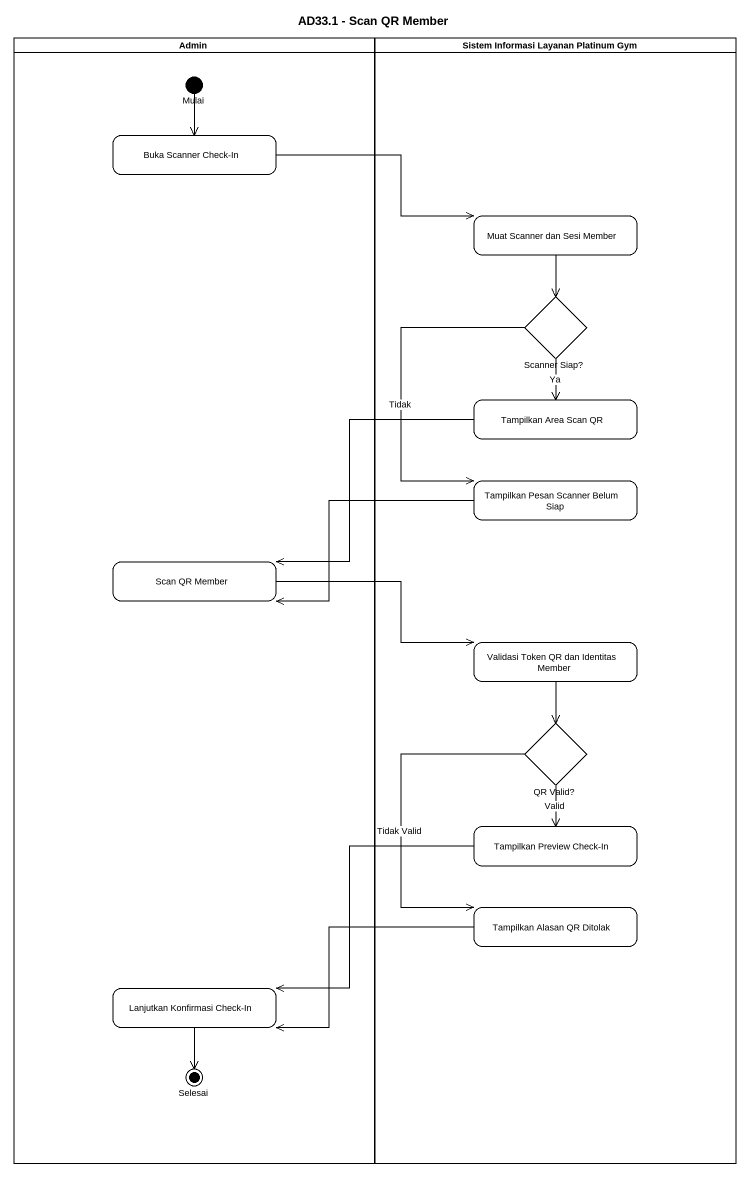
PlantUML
@startuml
title AD33.1 - Scan QR Member
hide empty description
state Admin <<partition>> {
  state Mulai <<start>>
  state "Buka Scanner Check-In" as Buka_Scanner_Check_In
  state "Scan QR Member" as Scan_QR_Member
  state "Lanjutkan Konfirmasi Check-In" as Lanjutkan_Konfirmasi_Check
  state Selesai <<end>>
}
state "Sistem Informasi Layanan Platinum Gym" as Sistem_Informasi_Layanan <<partition>> {
  state "Muat Scanner dan Sesi Member" as Muat_Scanner_dan_Sesi_Member
  state "Scanner Siap?" as Scanner_Siap <<choice>>
  state "Tampilkan Area Scan QR" as Tampilkan_Area_Scan_QR
  state "Tampilkan Pesan Scanner Belum Siap" as Tampilkan_Pesan_Scanner
  state "Validasi Token QR dan Identitas Member" as Validasi_Token_QR_dan
  state "QR Valid?" as QR_Valid <<choice>>
  state "Tampilkan Preview Check-In" as Tampilkan_Preview_Check_In
  state "Tampilkan Alasan QR Ditolak" as Tampilkan_Alasan_QR_Ditolak
}
Mulai --> Buka_Scanner_Check_In
Buka_Scanner_Check_In -right-> Muat_Scanner_dan_Sesi_Member
Muat_Scanner_dan_Sesi_Member --> Scanner_Siap
Scanner_Siap --> Tampilkan_Area_Scan_QR : Ya
Scanner_Siap --> Tampilkan_Pesan_Scanner : Tidak
Tampilkan_Area_Scan_QR -left-> Scan_QR_Member
Tampilkan_Pesan_Scanner -left-> Scan_QR_Member
Scan_QR_Member -right-> Validasi_Token_QR_dan
Validasi_Token_QR_dan --> QR_Valid
QR_Valid --> Tampilkan_Preview_Check_In : Valid
QR_Valid --> Tampilkan_Alasan_QR_Ditolak : Tidak Valid
Tampilkan_Preview_Check_In -left-> Lanjutkan_Konfirmasi_Check
Tampilkan_Alasan_QR_Ditolak -left-> Lanjutkan_Konfirmasi_Check
Lanjutkan_Konfirmasi_Check --> Selesai
@enduml
